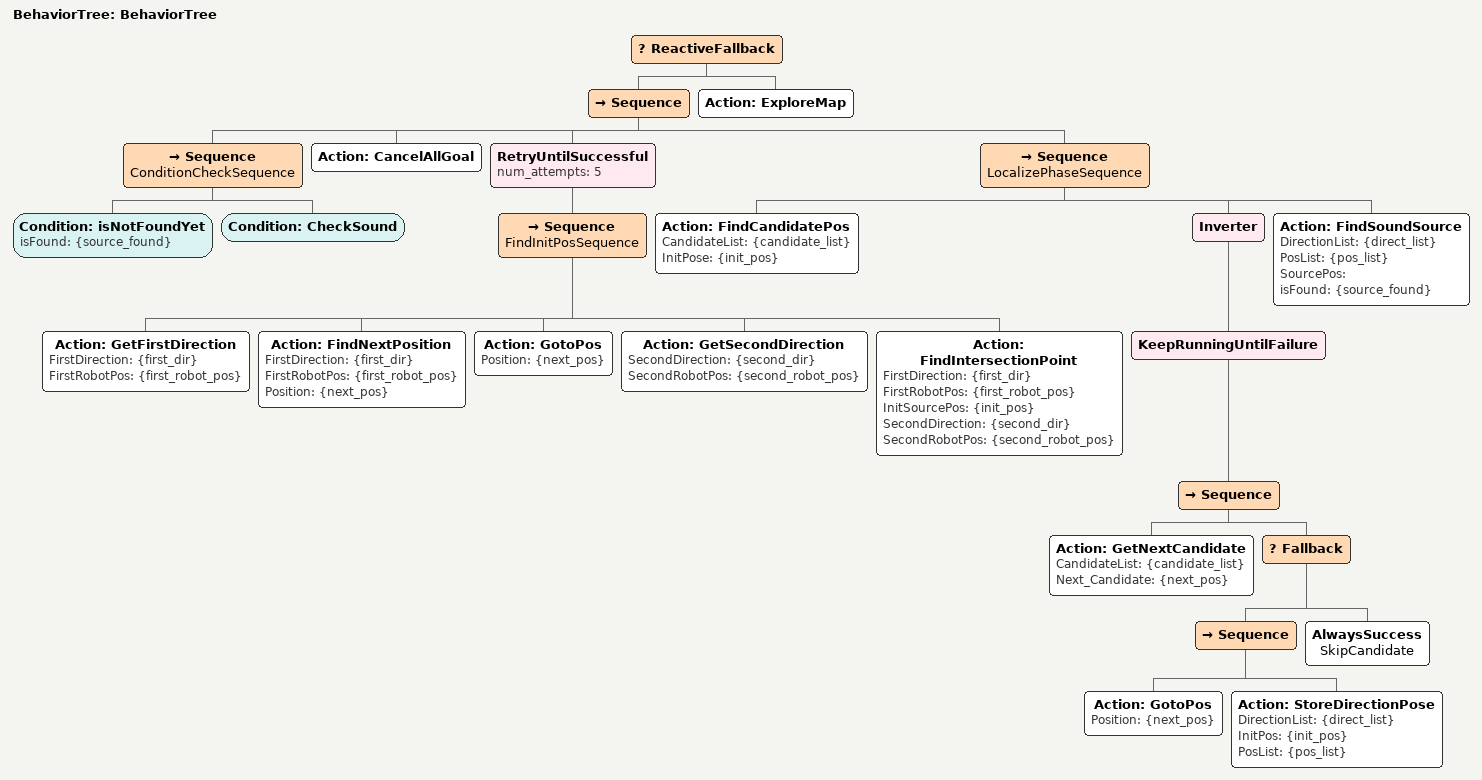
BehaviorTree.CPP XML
<?xml version="1.0"?>
<root main_tree_to_execute="BehaviorTree">
    <BehaviorTree ID="BehaviorTree">
        <ReactiveFallback>
            <Sequence>
                <Sequence name="ConditionCheckSequence">
                    <Condition ID="isNotFoundYet" isFound="{source_found}"/>
                    <Condition ID="CheckSound"/>
                </Sequence>
                <Action ID="CancelAllGoal"/>
                <RetryUntilSuccessful num_attempts="5">
                    <Sequence name="FindInitPosSequence">
                        <Action FirstDirection="{first_dir}" FirstRobotPos="{first_robot_pos}" ID="GetFirstDirection"/>
                        <Action FirstDirection="{first_dir}" FirstRobotPos="{first_robot_pos}" ID="FindNextPosition" Position="{next_pos}"/>
                        <Action ID="GotoPos" Position="{next_pos}"/>
                        <Action ID="GetSecondDirection" SecondDirection="{second_dir}" SecondRobotPos="{second_robot_pos}"/>
                        <Action FirstDirection="{first_dir}" FirstRobotPos="{first_robot_pos}" ID="FindIntersectionPoint" InitSourcePos="{init_pos}" SecondDirection="{second_dir}" SecondRobotPos="{second_robot_pos}"/>
                    </Sequence>
                </RetryUntilSuccessful>
                <Sequence name="LocalizePhaseSequence">
                    <Action CandidateList="{candidate_list}" ID="FindCandidatePos" InitPose="{init_pos}"/>
                    <Inverter>
                        <KeepRunningUntilFailure>
                            <Sequence>
                                <Action CandidateList="{candidate_list}" ID="GetNextCandidate" Next_Candidate="{next_pos}"/>
                                <Fallback>
                                    <Sequence>
                                        <Action ID="GotoPos" Position="{next_pos}"/>
                                        <Action DirectionList="{direct_list}" ID="StoreDirectionPose" InitPos="{init_pos}" PosList="{pos_list}"/>
                                    </Sequence>
                                    <AlwaysSuccess name="SkipCandidate"/>
                                </Fallback>
                            </Sequence>
                        </KeepRunningUntilFailure>
                    </Inverter>
                    <Action DirectionList="{direct_list}" ID="FindSoundSource" PosList="{pos_list}" SourcePos="" isFound="{source_found}"/>
                </Sequence>
            </Sequence>
            <Action ID="ExploreMap"/>
        </ReactiveFallback>
    </BehaviorTree>
</root>
